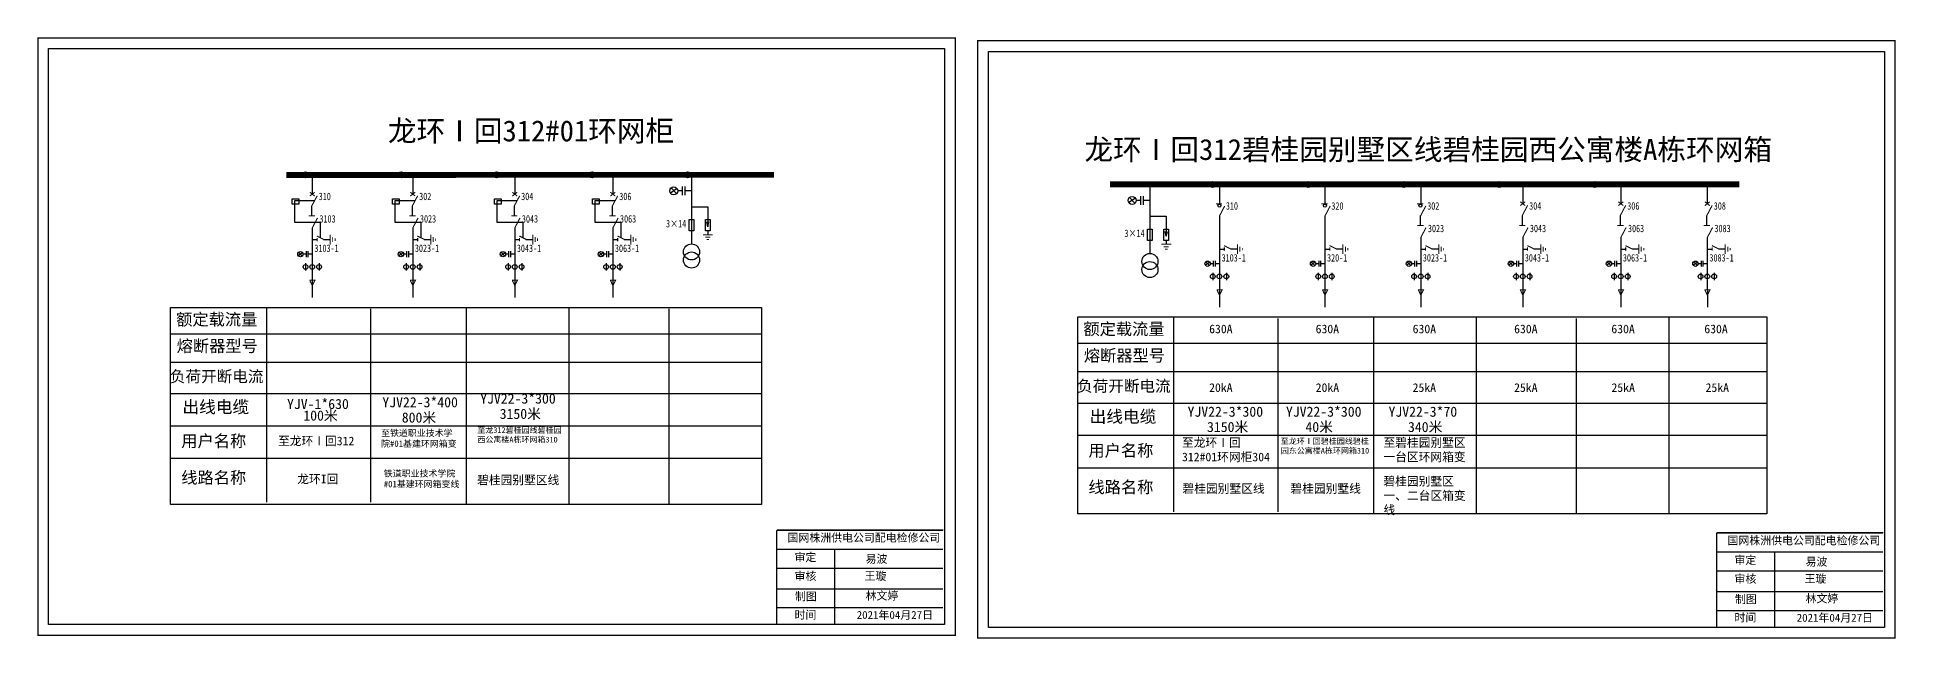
# Model space of a CAD drawing. Header units: millimetres. Extents: x 1133 to 1718, y 1533 to 1657.
# Drawn here: x 1133.3 to 1519, y 1532.7 to 1657.5 of the extents above; entities that cross this region are included whole.
import ezdxf

# ---------------------------------------------------------------- set-up
doc = ezdxf.new("R2010")
doc.units = ezdxf.units.MM
doc.linetypes.add('CENTER', pattern=[50.8, 31.75, -6.35, 6.35, -6.35])
doc.layers.add('1', color=7, linetype='Continuous')
doc.layers.add('2', color=7, linetype='Continuous')
doc.styles.add('HZ', font='simkai_0.ttf')
doc.styles.add('STYLE1', font='txt.shx', dxfattribs={"height": 2.6})
doc.styles.add('字体', font='simkai_0.ttf', dxfattribs={"height": 2.5})
doc.styles.add('道路名', font='simhei.ttf', dxfattribs={"width": 0.8})

msp = doc.modelspace()

# ---------------------------------------------------------------- linework, layer by layer
at = {"color": 0}
for p, q in [((1190.36, 1628.38), (1190.36, 1624.93)), ((1211.22, 1628.38), (1211.22, 1624.93)), ((1232.38, 1628.38), (1232.38, 1624.93)), ((1252.73, 1628.38), (1252.73, 1624.93)), ((1378.61, 1626.4), (1378.61, 1622.95)), ((1400.5, 1626.4), (1400.5, 1622.95)), ((1420.38, 1626.4), (1420.38, 1622.95)), ((1441.54, 1626.4), (1441.54, 1622.95)), ((1461.89, 1626.4), (1461.89, 1622.95)), ((1479.84, 1626.4), (1479.84, 1622.95)), ((1378.61, 1620.45), (1378.61, 1605.17)), ((1400.5, 1620.45), (1400.5, 1605.17)), ((1190.36, 1617.92), (1190.36, 1607.16)), ((1211.22, 1617.92), (1211.22, 1607.16)), ((1232.38, 1617.92), (1232.38, 1607.16)), ((1252.73, 1617.92), (1252.73, 1607.16)), ((1190.36, 1615.52), (1191.37, 1615.52)), ((1192.69, 1615.55), (1194.07, 1615.55)), ((1211.22, 1615.52), (1212.23, 1615.52)), ((1213.55, 1615.55), (1214.93, 1615.55)), ((1232.38, 1615.52), (1233.39, 1615.52)), ((1234.71, 1615.55), (1236.09, 1615.55)), ((1252.73, 1615.52), (1253.74, 1615.52)), ((1255.06, 1615.55), (1256.44, 1615.55)), ((1378.61, 1613.54), (1379.62, 1613.54)), ((1380.94, 1613.56), (1382.32, 1613.56)), ((1400.5, 1613.54), (1401.51, 1613.54)), ((1402.83, 1613.56), (1404.21, 1613.56)), ((1420.38, 1615.94), (1420.38, 1605.17)), ((1420.38, 1613.54), (1421.39, 1613.54)), ((1422.71, 1613.56), (1424.09, 1613.56)), ((1441.54, 1615.94), (1441.54, 1605.17)), ((1441.54, 1613.54), (1442.55, 1613.54)), ((1443.87, 1613.56), (1445.25, 1613.56)), ((1461.89, 1615.94), (1461.89, 1605.17)), ((1461.89, 1613.54), (1462.9, 1613.54)), ((1464.23, 1613.56), (1465.6, 1613.56)), ((1479.84, 1615.94), (1479.84, 1605.17)), ((1479.84, 1613.54), (1480.85, 1613.54)), ((1482.17, 1613.56), (1483.55, 1613.56))]:
    msp.add_line(p, q, dxfattribs=at)
at = {"color": 0, "linetype": 'CENTER'}
for p, q in [((1190.37, 1607.17), (1190.37, 1603.51)), ((1211.23, 1607.17), (1211.23, 1603.51)), ((1232.39, 1607.17), (1232.39, 1603.51)), ((1252.74, 1607.17), (1252.74, 1603.51)), ((1378.61, 1605.18), (1378.61, 1601.52)), ((1400.5, 1605.18), (1400.5, 1601.52)), ((1420.39, 1605.18), (1420.39, 1601.52)), ((1441.55, 1605.18), (1441.55, 1601.52)), ((1461.9, 1605.18), (1461.9, 1601.52)), ((1479.85, 1605.18), (1479.85, 1601.52))]:
    msp.add_line(p, q, dxfattribs=at)
at = {"color": 0, "linetype": 'Continuous'}
for p, q in [((1160.95, 1601.45), (1283.6, 1601.45)), ((1202.44, 1601.15), (1202.44, 1561.01)), ((1222.3, 1601.37), (1222.3, 1560.58)), ((1243.63, 1601.37), (1243.63, 1560.58)), ((1264.36, 1601.13), (1264.36, 1560.57)), ((1283.6, 1601.45), (1283.6, 1560.57)), ((1349.2, 1599.46), (1492.18, 1599.46)), ((1390.69, 1599.16), (1390.69, 1559.03)), ((1410.54, 1599.39), (1410.54, 1558.6)), ((1431.88, 1599.39), (1431.88, 1558.6)), ((1452.61, 1599.15), (1452.61, 1558.59)), ((1471.85, 1599.46), (1471.85, 1558.59)), ((1492.18, 1599.46), (1492.18, 1558.59)), ((1286.73, 1555.25), (1321.24, 1555.25)), ((1481.78, 1554.67), (1516.29, 1554.67)), ((1286.73, 1551.31), (1321.24, 1551.31)), ((1298.71, 1551.29), (1298.71, 1535.63)), ((1481.78, 1550.73), (1516.29, 1550.73)), ((1493.76, 1550.71), (1493.76, 1535.05)), ((1286.73, 1547.38), (1321.24, 1547.38)), ((1481.78, 1546.8), (1516.29, 1546.8)), ((1286.73, 1543.09), (1321.24, 1543.09)), ((1286.73, 1539.16), (1321.24, 1539.16)), ((1481.78, 1542.51), (1516.29, 1542.51)), ((1481.78, 1538.58), (1516.29, 1538.58))]:
    msp.add_line(p, q, dxfattribs=at)
at = {"linetype": 'Continuous'}
for p, q in [((1160.95, 1560.57), (1160.95, 1601.45)), ((1180.86, 1601.43), (1180.86, 1561.04)), ((1349.2, 1558.59), (1349.2, 1599.46)), ((1369.1, 1599.45), (1369.1, 1559.05)), ((1160.95, 1595.99), (1283.6, 1595.99)), ((1349.2, 1594), (1492.18, 1594)), ((1160.95, 1590.11), (1283.6, 1590.11)), ((1349.2, 1588.13), (1492.18, 1588.13)), ((1160.95, 1583.56), (1283.6, 1583.56)), ((1349.2, 1581.57), (1492.18, 1581.57)), ((1160.95, 1576.91), (1283.6, 1576.91)), ((1349.2, 1574.93), (1492.18, 1574.93)), ((1160.95, 1570.15), (1283.6, 1570.15)), ((1349.2, 1568.17), (1492.18, 1568.17)), ((1283.6, 1560.57), (1160.95, 1560.57)), ((1492.18, 1558.59), (1349.2, 1558.59))]:
    msp.add_line(p, q, dxfattribs=at)
at = {"color": 0, "linetype": 'Continuous', "const_width": 0.277}
for points in [[(1133.42, 1657.35), (1323.77, 1657.35), (1323.77, 1533.41), (1133.42, 1533.41)], [(1328.47, 1656.78), (1518.82, 1656.78), (1518.82, 1532.84), (1328.47, 1532.84)]]:
    msp.add_lwpolyline(points, close=True, dxfattribs=at)
at = {"color": 0, "linetype": 'Continuous'}
for points in [[(1135.66, 1655.12), (1321.53, 1655.12), (1321.53, 1535.65), (1135.66, 1535.65)], [(1330.71, 1654.54), (1516.58, 1654.54), (1516.58, 1535.08), (1330.71, 1535.08)]]:
    msp.add_lwpolyline(points, close=True, dxfattribs=at)
at = {"color": 0}
for points in [[(1184.95, 1628.93, 1.23, 1.23, 0), (1286.16, 1628.94, 1.23, 1.23, 0)], [(1355.89, 1626.95, 1.23, 1.23, 0), (1486.49, 1626.96, 1.23, 1.23, 0)], [(1190.87, 1625.33, 0.219, 0.219, 0), (1189.85, 1624.54, 0.219, 0.219, 0)], [(1189.85, 1625.33, 0.219, 0.219, 0), (1190.87, 1624.54, 0.219, 0.219, 0)], [(1190.28, 1622.51, 0.219, 0.219, 0), (1191.38, 1624.59, 0.219, 0.219, 0)], [(1211.73, 1625.33, 0.219, 0.219, 0), (1210.71, 1624.54, 0.219, 0.219, 0)], [(1210.71, 1625.33, 0.219, 0.219, 0), (1211.73, 1624.54, 0.219, 0.219, 0)], [(1211.14, 1622.51, 0.219, 0.219, 0), (1212.23, 1624.59, 0.219, 0.219, 0)], [(1232.89, 1625.33, 0.219, 0.219, 0), (1231.87, 1624.54, 0.219, 0.219, 0)], [(1231.87, 1625.33, 0.219, 0.219, 0), (1232.89, 1624.54, 0.219, 0.219, 0)], [(1232.3, 1622.51, 0.219, 0.219, 0), (1233.4, 1624.59, 0.219, 0.219, 0)], [(1253.24, 1625.33, 0.219, 0.219, 0), (1252.22, 1624.54, 0.219, 0.219, 0)], [(1252.22, 1625.33, 0.219, 0.219, 0), (1253.24, 1624.54, 0.219, 0.219, 0)], [(1252.65, 1622.51, 0.219, 0.219, 0), (1253.75, 1624.59, 0.219, 0.219, 0)], [(1189.64, 1620.43, 0.219, 0.219, 0), (1190.93, 1620.43, 0.219, 0.219, 0)], [(1190.36, 1617.92, 0.219, 0.219, 0), (1191.46, 1620, 0.219, 0.219, 0)], [(1210.49, 1620.43, 0.219, 0.219, 0), (1211.79, 1620.43, 0.219, 0.219, 0)], [(1211.22, 1617.92, 0.219, 0.219, 0), (1212.32, 1620, 0.219, 0.219, 0)], [(1231.65, 1620.43, 0.219, 0.219, 0), (1232.95, 1620.43, 0.219, 0.219, 0)], [(1232.38, 1617.92, 0.219, 0.219, 0), (1233.48, 1620, 0.219, 0.219, 0)], [(1252, 1620.43, 0.219, 0.219, 0), (1253.3, 1620.43, 0.219, 0.219, 0)], [(1252.73, 1617.92, 0.219, 0.219, 0), (1253.83, 1620, 0.219, 0.219, 0)], [(1377.88, 1622.91, 0.219, 0.219, 0), (1379.17, 1622.91, 0.219, 0.219, 0)], [(1378.61, 1620.4, 0.219, 0.219, 0), (1379.7, 1622.48, 0.219, 0.219, 0)], [(1399.77, 1622.91, 0.219, 0.219, 0), (1401.06, 1622.91, 0.219, 0.219, 0)], [(1400.5, 1620.4, 0.219, 0.219, 0), (1401.59, 1622.48, 0.219, 0.219, 0)], [(1419.6, 1622.91, 0.219, 0.219, 0), (1420.9, 1622.91, 0.219, 0.219, 0)], [(1420.33, 1620.4, 0.219, 0.219, 0), (1421.43, 1622.48, 0.219, 0.219, 0)], [(1442.05, 1623.35, 0.219, 0.219, 0), (1441.03, 1622.56, 0.219, 0.219, 0)], [(1441.03, 1623.35, 0.219, 0.219, 0), (1442.05, 1622.56, 0.219, 0.219, 0)], [(1441.46, 1620.53, 0.219, 0.219, 0), (1442.56, 1622.61, 0.219, 0.219, 0)], [(1462.41, 1623.35, 0.219, 0.219, 0), (1461.38, 1622.56, 0.219, 0.219, 0)], [(1461.38, 1623.35, 0.219, 0.219, 0), (1462.41, 1622.56, 0.219, 0.219, 0)], [(1461.81, 1620.53, 0.219, 0.219, 0), (1462.91, 1622.61, 0.219, 0.219, 0)], [(1480.35, 1623.35, 0.219, 0.219, 0), (1479.33, 1622.56, 0.219, 0.219, 0)], [(1479.33, 1623.35, 0.219, 0.219, 0), (1480.35, 1622.56, 0.219, 0.219, 0)], [(1479.76, 1620.53, 0.219, 0.219, 0), (1480.86, 1622.61, 0.219, 0.219, 0)], [(1191.32, 1616.25, 0.219, 0.219, 0), (1192.78, 1615.52, 0.219, 0.219, 0)], [(1212.17, 1616.25, 0.219, 0.219, 0), (1213.64, 1615.52, 0.219, 0.219, 0)], [(1233.34, 1616.25, 0.219, 0.219, 0), (1234.8, 1615.52, 0.219, 0.219, 0)], [(1253.69, 1616.25, 0.219, 0.219, 0), (1255.15, 1615.52, 0.219, 0.219, 0)], [(1419.66, 1618.45, 0.219, 0.219, 0), (1420.95, 1618.45, 0.219, 0.219, 0)], [(1420.38, 1615.94, 0.219, 0.219, 0), (1421.48, 1618.01, 0.219, 0.219, 0)], [(1440.82, 1618.45, 0.219, 0.219, 0), (1442.11, 1618.45, 0.219, 0.219, 0)], [(1441.54, 1615.94, 0.219, 0.219, 0), (1442.64, 1618.01, 0.219, 0.219, 0)], [(1461.17, 1618.45, 0.219, 0.219, 0), (1462.46, 1618.45, 0.219, 0.219, 0)], [(1461.89, 1615.94, 0.219, 0.219, 0), (1462.99, 1618.01, 0.219, 0.219, 0)], [(1479.11, 1618.45, 0.219, 0.219, 0), (1480.41, 1618.45, 0.219, 0.219, 0)], [(1479.84, 1615.94, 0.219, 0.219, 0), (1480.94, 1618.01, 0.219, 0.219, 0)], [(1191.37, 1615.86, 0.219, 0.219, 0), (1191.37, 1615.18, 0.219, 0.219, 0)], [(1212.23, 1615.86, 0.219, 0.219, 0), (1212.23, 1615.18, 0.219, 0.219, 0)], [(1233.39, 1615.86, 0.219, 0.219, 0), (1233.39, 1615.18, 0.219, 0.219, 0)], [(1253.74, 1615.86, 0.219, 0.219, 0), (1253.74, 1615.18, 0.219, 0.219, 0)], [(1379.56, 1614.27, 0.219, 0.219, 0), (1381.03, 1613.54, 0.219, 0.219, 0)], [(1379.62, 1613.87, 0.219, 0.219, 0), (1379.62, 1613.2, 0.219, 0.219, 0)], [(1401.45, 1614.27, 0.219, 0.219, 0), (1402.91, 1613.54, 0.219, 0.219, 0)], [(1401.51, 1613.87, 0.219, 0.219, 0), (1401.51, 1613.2, 0.219, 0.219, 0)], [(1421.34, 1614.27, 0.219, 0.219, 0), (1422.8, 1613.54, 0.219, 0.219, 0)], [(1421.39, 1613.87, 0.219, 0.219, 0), (1421.39, 1613.2, 0.219, 0.219, 0)], [(1442.5, 1614.27, 0.219, 0.219, 0), (1443.96, 1613.54, 0.219, 0.219, 0)], [(1442.55, 1613.87, 0.219, 0.219, 0), (1442.55, 1613.2, 0.219, 0.219, 0)], [(1462.85, 1614.27, 0.219, 0.219, 0), (1464.31, 1613.54, 0.219, 0.219, 0)], [(1462.9, 1613.87, 0.219, 0.219, 0), (1462.9, 1613.2, 0.219, 0.219, 0)], [(1480.8, 1614.27, 0.219, 0.219, 0), (1482.26, 1613.54, 0.219, 0.219, 0)], [(1480.85, 1613.87, 0.219, 0.219, 0), (1480.85, 1613.2, 0.219, 0.219, 0)], [(1189.82, 1607.09, 0.219, 0.219, 0), (1190.94, 1607.09, 0.219, 0.219, 0), (1190.37, 1605.96, 0.219, 0.219, 0), (1189.84, 1607.11, 0.219, 0.219, 0)], [(1210.68, 1607.09, 0.219, 0.219, 0), (1211.8, 1607.09, 0.219, 0.219, 0), (1211.23, 1605.96, 0.219, 0.219, 0), (1210.69, 1607.11, 0.219, 0.219, 0)], [(1231.84, 1607.09, 0.219, 0.219, 0), (1232.96, 1607.09, 0.219, 0.219, 0), (1232.39, 1605.96, 0.219, 0.219, 0), (1231.86, 1607.11, 0.219, 0.219, 0)], [(1252.19, 1607.09, 0.219, 0.219, 0), (1253.31, 1607.09, 0.219, 0.219, 0), (1252.74, 1605.96, 0.219, 0.219, 0), (1252.21, 1607.11, 0.219, 0.219, 0)], [(1378.07, 1605.11, 0.219, 0.219, 0), (1379.19, 1605.11, 0.219, 0.219, 0), (1378.61, 1603.98, 0.219, 0.219, 0), (1378.08, 1605.13, 0.219, 0.219, 0)], [(1399.96, 1605.11, 0.219, 0.219, 0), (1401.07, 1605.11, 0.219, 0.219, 0), (1400.5, 1603.98, 0.219, 0.219, 0), (1399.97, 1605.13, 0.219, 0.219, 0)], [(1419.84, 1605.11, 0.219, 0.219, 0), (1420.96, 1605.11, 0.219, 0.219, 0), (1420.39, 1603.98, 0.219, 0.219, 0), (1419.86, 1605.13, 0.219, 0.219, 0)], [(1441, 1605.11, 0.219, 0.219, 0), (1442.12, 1605.11, 0.219, 0.219, 0), (1441.55, 1603.98, 0.219, 0.219, 0), (1441.02, 1605.13, 0.219, 0.219, 0)], [(1461.35, 1605.11, 0.219, 0.219, 0), (1462.47, 1605.11, 0.219, 0.219, 0), (1461.9, 1603.98, 0.219, 0.219, 0), (1461.37, 1605.13, 0.219, 0.219, 0)], [(1479.3, 1605.11, 0.219, 0.219, 0), (1480.42, 1605.11, 0.219, 0.219, 0), (1479.85, 1603.98, 0.219, 0.219, 0), (1479.32, 1605.13, 0.219, 0.219, 0)]]:
    msp.add_lwpolyline(points, format="xyseb", dxfattribs=at)
at = {"color": 0, "linetype": 'Continuous', "const_width": 0.277}
for points in [[(1286.73, 1555.2), (1286.71, 1535.69)], [(1286.82, 1555.27), (1321.33, 1555.27)], [(1481.78, 1554.62), (1481.76, 1535.11)], [(1481.86, 1554.69), (1516.38, 1554.69)]]:
    msp.add_lwpolyline(points, dxfattribs=at)
at = {"color": 0}
for centre, radius in [((1188.96, 1628.92), 0.611), ((1208.79, 1628.93), 0.611), ((1228.61, 1628.93), 0.611), ((1248.43, 1628.93), 0.611), ((1268.24, 1628.93), 0.611), ((1377.2, 1626.94), 0.611), ((1397.03, 1626.94), 0.611), ((1416.85, 1626.94), 0.611), ((1436.67, 1626.94), 0.611), ((1456.49, 1626.94), 0.611), ((1378.6, 1622.55), 0.316), ((1400.49, 1622.55), 0.316), ((1420.32, 1622.55), 0.316)]:
    msp.add_circle(centre, radius, dxfattribs=at)
for points in [[(1193.99, 1614.48), (1194.19, 1614.48), (1193.99, 1616.53), (1194.19, 1616.53)], [(1194.7, 1616.02), (1194.5, 1616.02), (1194.7, 1615), (1194.5, 1615)], [(1214.85, 1614.48), (1215.05, 1614.48), (1214.85, 1616.53), (1215.05, 1616.53)], [(1215.56, 1616.02), (1215.36, 1616.02), (1215.56, 1615), (1215.36, 1615)], [(1236.01, 1614.48), (1236.21, 1614.48), (1236.01, 1616.53), (1236.21, 1616.53)], [(1236.72, 1616.02), (1236.52, 1616.02), (1236.72, 1615), (1236.52, 1615)], [(1256.36, 1614.48), (1256.56, 1614.48), (1256.36, 1616.53), (1256.56, 1616.53)], [(1257.07, 1616.02), (1256.87, 1616.02), (1257.07, 1615), (1256.87, 1615)], [(1271.43, 1616.63), (1271.43, 1616.42), (1273.47, 1616.63), (1273.47, 1616.42)], [(1272.96, 1615.91), (1272.96, 1616.12), (1271.94, 1615.91), (1271.94, 1616.12)], [(1195.01, 1615.25), (1195.22, 1615.25), (1195.01, 1615.76), (1195.22, 1615.76)], [(1215.87, 1615.25), (1216.07, 1615.25), (1215.87, 1615.76), (1216.07, 1615.76)], [(1237.03, 1615.25), (1237.23, 1615.25), (1237.03, 1615.76), (1237.23, 1615.76)], [(1257.38, 1615.25), (1257.58, 1615.25), (1257.38, 1615.76), (1257.58, 1615.76)], [(1272.2, 1615.6), (1272.2, 1615.4), (1272.71, 1615.6), (1272.71, 1615.4)], [(1366.55, 1614.64), (1366.55, 1614.44), (1368.59, 1614.64), (1368.59, 1614.44)], [(1368.08, 1613.93), (1368.08, 1614.13), (1367.06, 1613.93), (1367.06, 1614.13)], [(1367.32, 1613.62), (1367.32, 1613.42), (1367.83, 1613.62), (1367.83, 1613.42)], [(1382.23, 1612.5), (1382.44, 1612.5), (1382.23, 1614.55), (1382.44, 1614.55)], [(1382.95, 1614.04), (1382.75, 1614.04), (1382.95, 1613.01), (1382.75, 1613.01)], [(1383.26, 1613.27), (1383.46, 1613.27), (1383.26, 1613.78), (1383.46, 1613.78)], [(1404.12, 1612.5), (1404.33, 1612.5), (1404.12, 1614.55), (1404.33, 1614.55)], [(1404.84, 1614.04), (1404.63, 1614.04), (1404.84, 1613.01), (1404.63, 1613.01)], [(1405.15, 1613.27), (1405.35, 1613.27), (1405.15, 1613.78), (1405.35, 1613.78)], [(1424.01, 1612.5), (1424.21, 1612.5), (1424.01, 1614.55), (1424.21, 1614.55)], [(1424.72, 1614.04), (1424.52, 1614.04), (1424.72, 1613.01), (1424.52, 1613.01)], [(1425.03, 1613.27), (1425.23, 1613.27), (1425.03, 1613.78), (1425.23, 1613.78)], [(1445.17, 1612.5), (1445.37, 1612.5), (1445.17, 1614.55), (1445.37, 1614.55)], [(1445.88, 1614.04), (1445.68, 1614.04), (1445.88, 1613.01), (1445.68, 1613.01)], [(1446.19, 1613.27), (1446.4, 1613.27), (1446.19, 1613.78), (1446.4, 1613.78)], [(1465.52, 1612.5), (1465.72, 1612.5), (1465.52, 1614.55), (1465.72, 1614.55)], [(1466.24, 1614.04), (1466.03, 1614.04), (1466.24, 1613.01), (1466.03, 1613.01)], [(1466.54, 1613.27), (1466.75, 1613.27), (1466.54, 1613.78), (1466.75, 1613.78)], [(1483.47, 1612.5), (1483.67, 1612.5), (1483.47, 1614.55), (1483.67, 1614.55)], [(1484.18, 1614.04), (1483.98, 1614.04), (1484.18, 1613.01), (1483.98, 1613.01)], [(1484.49, 1613.27), (1484.69, 1613.27), (1484.49, 1613.78), (1484.69, 1613.78)]]:
    msp.add_trace(points, dxfattribs=at)
at = {"layer": '1', "color": 0}
for p, q in [((1269.06, 1628.94), (1269.06, 1614.73)), ((1266.06, 1626.09), (1264.69, 1625.15)), ((1265.96, 1625.04), (1264.81, 1626.23)), ((1267.12, 1625.62), (1266.2, 1625.62)), ((1267.12, 1626.52), (1267.12, 1624.72)), ((1267.7, 1626.52), (1267.7, 1624.72)), ((1269.06, 1625.62), (1267.7, 1625.62)), ((1361.18, 1624.1), (1359.8, 1623.17)), ((1361.08, 1623.05), (1359.93, 1624.25)), ((1362.24, 1624.54), (1362.24, 1622.74)), ((1362.81, 1624.54), (1362.81, 1622.74)), ((1364.18, 1626.95), (1364.18, 1612.75)), ((1186.66, 1623.55), (1186.66, 1619.15)), ((1190.83, 1623.55), (1186.66, 1623.55)), ((1190.28, 1620.43), (1190.28, 1622.51)), ((1207.52, 1623.55), (1207.52, 1619.15)), ((1211.69, 1623.55), (1207.52, 1623.55)), ((1211.14, 1620.43), (1211.14, 1622.51)), ((1228.68, 1623.55), (1228.68, 1619.15)), ((1232.85, 1623.55), (1228.68, 1623.55)), ((1232.3, 1620.43), (1232.3, 1622.51)), ((1249.03, 1623.55), (1249.03, 1619.15)), ((1253.2, 1623.55), (1249.03, 1623.55)), ((1252.65, 1620.43), (1252.65, 1622.51)), ((1269.06, 1622.33), (1272.46, 1622.33)), ((1272.46, 1622.33), (1272.46, 1618.18)), ((1362.24, 1623.64), (1361.32, 1623.64)), ((1364.18, 1623.64), (1362.81, 1623.64)), ((1364.18, 1620.34), (1367.58, 1620.34)), ((1367.58, 1620.34), (1367.58, 1616.19)), ((1420.3, 1618.45), (1420.3, 1620.53)), ((1441.46, 1618.45), (1441.46, 1620.53)), ((1461.81, 1618.45), (1461.81, 1620.53)), ((1479.76, 1618.45), (1479.76, 1620.53)), ((1186.66, 1619.15), (1192.02, 1619.15)), ((1192.02, 1619.15), (1192.02, 1615.95)), ((1207.52, 1619.15), (1212.88, 1619.15)), ((1212.88, 1619.15), (1212.88, 1615.95)), ((1228.68, 1619.15), (1234.04, 1619.15)), ((1234.04, 1619.15), (1234.04, 1615.95)), ((1249.03, 1619.15), (1254.39, 1619.15)), ((1254.39, 1619.15), (1254.39, 1615.95)), ((1272.46, 1618.18), (1272.24, 1619.18)), ((1272.45, 1617.33), (1272.45, 1616.63)), ((1272.46, 1618.18), (1272.68, 1619.18)), ((1367.58, 1616.19), (1367.36, 1617.19)), ((1367.58, 1616.19), (1367.8, 1617.19)), ((1188.36, 1612.79), (1187.45, 1612.17)), ((1188.3, 1612.09), (1187.53, 1612.89)), ((1189.07, 1612.48), (1188.46, 1612.48)), ((1189.07, 1613.08), (1189.07, 1611.88)), ((1189.45, 1613.08), (1189.45, 1611.88)), ((1190.36, 1612.48), (1189.45, 1612.48)), ((1209.22, 1612.79), (1208.3, 1612.17)), ((1209.15, 1612.09), (1208.39, 1612.89)), ((1209.93, 1612.48), (1209.32, 1612.48)), ((1209.93, 1613.08), (1209.93, 1611.88)), ((1210.31, 1613.08), (1210.31, 1611.88)), ((1211.22, 1612.48), (1210.31, 1612.48)), ((1230.38, 1612.79), (1229.47, 1612.17)), ((1230.32, 1612.09), (1229.55, 1612.89)), ((1231.09, 1612.48), (1230.48, 1612.48)), ((1231.09, 1613.08), (1231.09, 1611.88)), ((1231.47, 1613.08), (1231.47, 1611.88)), ((1232.38, 1612.48), (1231.47, 1612.48)), ((1250.73, 1612.79), (1249.82, 1612.17)), ((1250.67, 1612.09), (1249.9, 1612.89)), ((1251.44, 1612.48), (1250.83, 1612.48)), ((1251.44, 1613.08), (1251.44, 1611.88)), ((1251.82, 1613.08), (1251.82, 1611.88)), ((1252.73, 1612.48), (1251.82, 1612.48)), ((1367.57, 1615.35), (1367.57, 1614.64)), ((1188.99, 1610.6), (1188.99, 1609.1)), ((1191.8, 1610.6), (1191.8, 1609.1)), ((1209.85, 1610.6), (1209.85, 1609.1)), ((1212.66, 1610.6), (1212.66, 1609.1)), ((1231.01, 1610.6), (1231.01, 1609.1)), ((1233.82, 1610.6), (1233.82, 1609.1)), ((1251.36, 1610.6), (1251.36, 1609.1)), ((1254.17, 1610.6), (1254.17, 1609.1)), ((1376.61, 1610.81), (1375.69, 1610.19)), ((1376.54, 1610.11), (1375.78, 1610.91)), ((1377.31, 1610.5), (1376.71, 1610.5)), ((1377.24, 1608.61), (1377.24, 1607.12)), ((1377.31, 1611.1), (1377.31, 1609.9)), ((1377.7, 1611.1), (1377.7, 1609.9)), ((1378.61, 1610.5), (1377.7, 1610.5)), ((1380.05, 1608.61), (1380.05, 1607.12)), ((1398.5, 1610.81), (1397.58, 1610.19)), ((1398.43, 1610.11), (1397.67, 1610.91)), ((1399.2, 1610.5), (1398.59, 1610.5)), ((1399.12, 1608.61), (1399.12, 1607.12)), ((1399.2, 1611.1), (1399.2, 1609.9)), ((1399.59, 1611.1), (1399.59, 1609.9)), ((1400.5, 1610.5), (1399.59, 1610.5)), ((1401.94, 1608.61), (1401.94, 1607.12)), ((1418.38, 1610.81), (1417.47, 1610.19)), ((1418.32, 1610.11), (1417.55, 1610.91)), ((1419.09, 1610.5), (1418.48, 1610.5)), ((1419.01, 1608.61), (1419.01, 1607.12)), ((1419.09, 1611.1), (1419.09, 1609.9)), ((1419.47, 1611.1), (1419.47, 1609.9)), ((1420.38, 1610.5), (1419.47, 1610.5)), ((1421.82, 1608.61), (1421.82, 1607.12)), ((1439.54, 1610.81), (1438.63, 1610.19)), ((1439.48, 1610.11), (1438.71, 1610.91)), ((1440.25, 1610.5), (1439.64, 1610.5)), ((1440.17, 1608.61), (1440.17, 1607.12)), ((1440.25, 1611.1), (1440.25, 1609.9)), ((1440.63, 1611.1), (1440.63, 1609.9)), ((1441.54, 1610.5), (1440.63, 1610.5)), ((1442.98, 1608.61), (1442.98, 1607.12)), ((1459.89, 1610.81), (1458.98, 1610.19)), ((1459.83, 1610.11), (1459.06, 1610.91)), ((1460.6, 1610.5), (1459.99, 1610.5)), ((1460.52, 1608.61), (1460.52, 1607.12)), ((1460.6, 1611.1), (1460.6, 1609.9)), ((1460.99, 1611.1), (1460.99, 1609.9)), ((1461.89, 1610.5), (1460.99, 1610.5)), ((1463.33, 1608.61), (1463.33, 1607.12)), ((1477.84, 1610.81), (1476.93, 1610.19)), ((1477.78, 1610.11), (1477.01, 1610.91)), ((1478.55, 1610.5), (1477.94, 1610.5)), ((1478.47, 1608.61), (1478.47, 1607.12)), ((1478.55, 1611.1), (1478.55, 1609.9)), ((1478.93, 1611.1), (1478.93, 1609.9)), ((1479.84, 1610.5), (1478.93, 1610.5)), ((1481.28, 1608.61), (1481.28, 1607.12))]:
    msp.add_line(p, q, dxfattribs=at)
for points in [[(1186.17, 1623.96), (1187.55, 1623.96), (1187.55, 1622.83), (1186.17, 1622.83)], [(1207.03, 1623.96), (1208.41, 1623.96), (1208.41, 1622.83), (1207.03, 1622.83)], [(1228.19, 1623.96), (1229.57, 1623.96), (1229.57, 1622.83), (1228.19, 1622.83)], [(1248.54, 1623.96), (1249.92, 1623.96), (1249.92, 1622.83), (1248.54, 1622.83)]]:
    msp.add_lwpolyline(points, close=True, dxfattribs=at)
for centre, radius in [((1265.37, 1625.62), 0.83), ((1360.49, 1623.64), 0.83), ((1187.91, 1612.48), 0.553), ((1208.76, 1612.48), 0.553), ((1229.92, 1612.48), 0.553), ((1250.27, 1612.48), 0.553), ((1269.06, 1612.95), 1.67), ((1269.06, 1611.27), 1.67), ((1364.18, 1610.97), 1.67), ((1188.97, 1609.85), 0.494), ((1190.36, 1609.85), 0.494), ((1191.78, 1609.85), 0.494), ((1209.83, 1609.85), 0.494), ((1211.22, 1609.85), 0.494), ((1212.64, 1609.85), 0.494), ((1230.99, 1609.85), 0.494), ((1232.38, 1609.85), 0.494), ((1233.8, 1609.85), 0.494), ((1251.34, 1609.85), 0.494), ((1252.73, 1609.85), 0.494), ((1254.15, 1609.85), 0.494), ((1364.18, 1609.29), 1.67), ((1376.15, 1610.5), 0.553), ((1377.22, 1607.87), 0.494), ((1378.61, 1607.87), 0.494), ((1380.03, 1607.87), 0.494), ((1398.04, 1610.5), 0.553), ((1399.11, 1607.87), 0.494), ((1400.5, 1607.87), 0.494), ((1401.92, 1607.87), 0.494), ((1417.92, 1610.5), 0.553), ((1418.99, 1607.87), 0.494), ((1420.38, 1607.87), 0.494), ((1421.8, 1607.87), 0.494), ((1439.09, 1610.5), 0.553), ((1440.15, 1607.87), 0.494), ((1441.54, 1607.87), 0.494), ((1442.96, 1607.87), 0.494), ((1459.44, 1610.5), 0.553), ((1460.5, 1607.87), 0.494), ((1461.89, 1607.87), 0.494), ((1463.32, 1607.87), 0.494), ((1477.38, 1610.5), 0.553), ((1478.45, 1607.87), 0.494), ((1479.84, 1607.87), 0.494), ((1481.26, 1607.87), 0.494)]:
    msp.add_circle(centre, radius, dxfattribs=at)
at = {"layer": '2', "color": 0}
for points in [[(1268.54, 1619.68), (1269.54, 1619.68), (1269.54, 1617.33), (1268.54, 1617.33)], [(1271.95, 1619.68), (1272.95, 1619.68), (1272.95, 1617.33), (1271.95, 1617.33)], [(1363.66, 1617.69), (1364.66, 1617.69), (1364.66, 1615.35), (1363.66, 1615.35)], [(1367.07, 1617.69), (1368.07, 1617.69), (1368.07, 1615.35), (1367.07, 1615.35)]]:
    msp.add_lwpolyline(points, close=True, dxfattribs=at)

# ---------------------------------------------------------------- texts
at = {"color": 0, "linetype": 'Continuous', "style": '道路名', "width": 0.8}
for s, p in [('310', (1191.7, 1623.7)), ('302', (1212.55, 1623.7)), ('304', (1233.72, 1623.7)), ('306', (1254.07, 1623.7)), ('3103', (1191.85, 1619.04)), ('3023', (1212.71, 1619.04)), ('3043', (1233.87, 1619.04)), ('3063', (1254.22, 1619.04)), ('310', (1379.94, 1621.72)), ('320', (1401.83, 1621.72)), ('302', (1421.72, 1621.72)), ('304', (1442.88, 1621.72)), ('306', (1463.23, 1621.72)), ('308', (1481.18, 1621.72)), ('3×14', (1263.77, 1618.04)), ('3×14', (1358.89, 1616.05)), ('3023', (1421.87, 1617.05)), ('3043', (1443.03, 1617.05)), ('3063', (1463.38, 1617.05)), ('3083', (1481.33, 1617.05)), ('3103-1', (1190.8, 1612.94)), ('3023-1', (1211.66, 1612.94)), ('3043-1', (1232.82, 1612.94)), ('3063-1', (1253.17, 1612.94)), ('3103-1', (1379.05, 1610.96)), ('320-1', (1400.94, 1610.96)), ('3023-1', (1420.82, 1610.96)), ('3043-1', (1441.98, 1610.96)), ('3063-1', (1462.33, 1610.96)), ('3083-1', (1480.28, 1610.96))]:
    msp.add_text(s, height=1.543, dxfattribs=at).set_placement(p)
at = {"color": 0, "char_height": 4.3592, "width": 631.2036, "attachment_point": 1}
for s, insert in [('{\\fSimSun|b0|i0|c134|p54;龙环Ⅰ回312#01环网柜}', (1206.05, 1640.24)), ('{\\fSimSun|b0|i0|c134|p2;龙环Ⅰ回312碧桂园别墅区线碧桂园西公寓楼A栋环网箱}', (1350.59, 1636.38))]:
    msp.add_mtext(s, dxfattribs=dict(at, insert=insert))
at = {"linetype": 'Continuous', "attachment_point": 1}
for s, insert, char_height, width, style in [('{\\fSimSun|b0|i0|c134|p2;额定载流量}', (1162.12, 1600.19), 2.4705, 19.0226, 'HZ'), ('{\\fSimSun|b0|i0|c134|p2;额定载流量}', (1350.37, 1598.21), 2.4705, 19.0226, 'HZ'), ('{\\fSimSun|b0|i0|c134|p6;630A}', (1376.47, 1597.87), 1.7858, 20.3223, 'STYLE1'), ('{\\fSimSun|b0|i0|c134|p6;630A}', (1398.57, 1597.87), 1.7858, 20.3223, 'STYLE1'), ('{\\fSimSun|b0|i0|c134|p6;630A}', (1418.7, 1597.87), 1.7858, 20.3223, 'STYLE1'), ('{\\fSimSun|b0|i0|c134|p6;630A}', (1439.75, 1597.87), 1.7858, 20.3223, 'STYLE1'), ('{\\fSimSun|b0|i0|c134|p6;630A}', (1459.93, 1597.87), 1.7858, 20.3223, 'STYLE1'), ('{\\fSimSun|b0|i0|c134|p6;630A}', (1479.22, 1597.87), 1.7858, 20.3223, 'STYLE1'), ('{\\fSimSun|b0|i0|c134|p2;熔断器型号}', (1162.22, 1594.68), 2.4705, 19.7301, 'HZ'), ('{\\fSimSun|b0|i0|c134|p2;熔断器型号}', (1350.47, 1592.7), 2.4705, 19.7301, 'HZ'), ('{\\fSimSun|b0|i0|c134|p2;\\H0.96x;负荷开断电流}', (1160.82, 1588.31), 2.4705, 22.5905, 'HZ'), ('{\\fSimSun|b0|i0|c134|p2;\\H0.96x;负荷开断电流}', (1349.07, 1586.33), 2.4705, 22.5905, 'HZ'), ('{\\fSimSun|b0|i0|c134|p6;20kA}', (1376.47, 1585.7), 1.7858, 20.3223, 'STYLE1'), ('{\\fSimSun|b0|i0|c134|p6;20kA}', (1398.58, 1585.7), 1.7858, 20.3223, 'STYLE1'), ('{\\fSimSun|b0|i0|c134|p6;25kA}', (1418.69, 1585.7), 1.7858, 20.3223, 'STYLE1'), ('{\\fSimSun|b0|i0|c134|p6;25kA}', (1439.75, 1585.7), 1.7858, 20.3223, 'STYLE1'), ('{\\fSimSun|b0|i0|c134|p6;25kA}', (1459.96, 1585.7), 1.7858, 20.3223, 'STYLE1'), ('{\\fSimSun|b0|i0|c134|p6;25kA}', (1479.48, 1585.7), 1.7858, 20.3223, 'STYLE1'), ('{\\fSimSun|b0|i0|c134|p2;出线电缆}', (1163.42, 1582.07), 2.5386, 17.3066, 'HZ'), ('{\\fSimSun|b0|i0|c134|p2;YJV-1*630}', (1185.13, 1582.46), 2.0946, 16.8424, 'STYLE1'), ('{\\fSimSun|b0|i0|c134|p2;YJV22-3*400}', (1204.91, 1582.82), 2.0946, 16.8424, 'STYLE1'), ('{\\fSimSun|b0|i0|c134|p2;YJV22-3*300}', (1225.21, 1583.58), 2.0946, 16.8424, 'STYLE1'), ('{\\fSimSun|b0|i0|c134|p2;100米}', (1188.51, 1580.06), 2.0946, 16.8424, 'STYLE1'), ('{\\fSimSun|b0|i0|c134|p2;800米}', (1208.94, 1579.65), 2.0946, 16.8424, 'STYLE1'), ('{\\fSimSun|b0|i0|c134|p2;3150米}', (1229.25, 1580.41), 2.0946, 16.8424, 'STYLE1'), ('{\\fSimSun|b0|i0|c134|p2;出线电缆}', (1351.66, 1580.09), 2.5386, 17.3066, 'HZ'), ('{\\fSimSun|b0|i0|c134|p2;YJV22-3*300}', (1371.99, 1580.86), 2.0946, 16.8424, 'STYLE1'), ('{\\fSimSun|b0|i0|c134|p2;3150米}', (1376.03, 1577.69), 2.0946, 16.8424, 'STYLE1'), ('{\\fSimSun|b0|i0|c134|p2;YJV22-3*300}', (1392.41, 1580.86), 2.0946, 16.8424, 'STYLE1'), ('{\\fSimSun|b0|i0|c134|p2;40米}', (1396.45, 1577.69), 2.0946, 16.8424, 'STYLE1'), ('{\\fSimSun|b0|i0|c134|p2;YJV22-3*70}', (1413.69, 1580.86), 2.0946, 16.8424, 'STYLE1'), ('{\\fSimSun|b0|i0|c134|p2;340米}', (1417.73, 1577.69), 2.0946, 16.8424, 'STYLE1'), ('{\\fSimSun|b0|i0|c134|p2;用户名称}', (1163.18, 1574.97), 2.4705, 16.8424, 'HZ'), ('{\\fSimSun|b0|i0|c134|p2;至\\fSimSun|b0|i0|c134|p6;龙环Ⅰ回312}', (1183.27, 1574.63), 1.7858, 20.3223, 'STYLE1'), ('{\\fSimSun|b0|i0|c134|p6;至铁道职业技术学院#01基建环网箱变}', (1204.64, 1576.05), 1.3246, 15.9032, 'STYLE1'), ('{\\fSimSun|b0|i0|c134|p2;至龙312\\C0;碧桂园线\\C256;碧桂园西\\C0;公寓楼A栋\\C256;环网箱310}', (1224.62, 1576.59), 1.1859, 18.2867, 'STYLE1'), ('{\\fSimSun|b0|i0|c134|p2;至\\fSimSun|b0|i0|c134|p6;龙环Ⅰ回312#01环网柜304}', (1370.84, 1574.29), 1.7858, 19.023, 'STYLE1'), ('{\\fSimSun|b0|i0|c134|p2;至龙环Ⅰ回\\C0;碧桂园线\\C256;碧桂园东\\C0;公寓楼A栋\\C256;环网箱310}', (1391.34, 1574.29), 1.1859, 19.4009, 'STYLE1'), ('{\\fSimSun|b0|i0|c134|p2;至\\fSimSun|b0|i0|c134|p6;碧桂园别墅区一台区环网箱变}', (1412.64, 1574.29), 1.7858, 19.023, 'STYLE1'), ('{\\fSimSun|b0|i0|c134|p2;用户名称}', (1351.42, 1572.99), 2.4705, 16.8424, 'HZ'), ('{\\fSimSun|b0|i0|c134|p2;线路名称}', (1163.18, 1567.38), 2.4705, 16.8424, 'HZ'), ('{\\fSimSun|b0|i0|c134|p6;龙环I回}', (1187.25, 1566.73), 1.7858, 20.3223, 'STYLE1'), ('{\\fSimSun|b0|i0|c134|p6;铁道职业技术学院#01基建环网箱变线}', (1205.21, 1567.66), 1.3246, 15.9032, 'STYLE1'), ('{\\fSimSun|b0|i0|c134|p6;碧桂园别墅区线}', (1224.57, 1566.53), 1.7858, 20.3223, 'STYLE1'), ('{\\fSimSun|b0|i0|c134|p6;碧桂园别墅区一、二台区箱变线}', (1412.64, 1566.27), 1.7858, 19.023, 'STYLE1'), ('{\\fSimSun|b0|i0|c134|p2;线路名称}', (1351.42, 1565.4), 2.4705, 16.8424, 'HZ'), ('{\\fSimSun|b0|i0|c134|p6;碧桂园别墅区线}', (1370.94, 1564.75), 1.7858, 20.3223, 'STYLE1'), ('{\\fSimSun|b0|i0|c134|p6;碧桂园别墅线}', (1393.34, 1564.75), 1.7858, 20.3223, 'STYLE1')]:
    msp.add_mtext(s, dxfattribs=dict(at, insert=insert, char_height=char_height, width=width, style=style))
at = {"color": 7, "linetype": 'Continuous', "true_color": 0xffffff, "char_height": 1.6602, "attachment_point": 1, "style": '字体'}
for s, insert, width in [('国网株洲供电公司配电检修公司', (1288.98, 1554.5), 82.0179), ('国网株洲供电公司配电检修公司', (1484.03, 1553.92), 82.0179), ('2021年04月27日', (1303.34, 1538.47), 15.8703), ('2021年04月27日', (1498.39, 1537.9), 15.8703)]:
    msp.add_mtext(s, dxfattribs=dict(at, insert=insert, width=width))
at = {"color": 0, "linetype": 'Continuous', "width": 12.9834, "attachment_point": 1, "style": '字体'}
for s, insert, char_height in [('\\f\uffbfﾬￌﾣﾤ_GB2312|b0|i0|c134|p49;审定', (1290.44, 1550.45), 1.6602), ('\\f\uffbfﾬￌﾣﾤ_GB2312|b0|i0|c134|p49;审核', (1290.44, 1546.54), 1.6602), ('王璇', (1304.96, 1546.56), 1.66), ('易波', (1305.18, 1550.1), 1.66), ('\\f\uffbfﾬￌﾣﾤ_GB2312|b0|i0|c134|p49;审定', (1485.48, 1549.87), 1.6602), ('易波', (1500.22, 1549.52), 1.66), ('林文婷', (1305.18, 1542.47), 1.66), ('\\f\uffbfﾬￌﾣﾤ_GB2312|b0|i0|c134|p49;审核', (1485.48, 1545.96), 1.6602), ('王璇', (1500.01, 1545.99), 1.66), ('\\f\uffbfﾬￌﾣﾤ_GB2312|b0|i0|c134|p49;制图', (1290.52, 1542.32), 1.6602), ('\\f\uffbfﾬￌﾣﾤ_GB2312|b0|i0|c134|p49;制图', (1485.57, 1541.74), 1.6602), ('林文婷', (1500.22, 1541.89), 1.66), ('\\f\uffbfﾬￌﾣﾤ_GB2312|b0|i0|c134|p49;时间', (1290.44, 1538.51), 1.6602), ('\\f\uffbfﾬￌﾣﾤ_GB2312|b0|i0|c134|p49;时间', (1485.48, 1537.93), 1.6602)]:
    msp.add_mtext(s, dxfattribs=dict(at, insert=insert, char_height=char_height))

doc.saveas('drawing.dxf')
